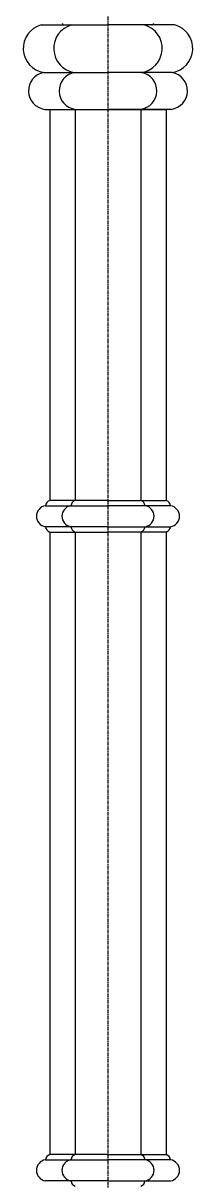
# Model space of a CAD drawing. Header units: millimetres. Extents: x 0 to 13338, y 0 to 11580.
# Drawn here: x 4239 to 4399, y 8817 to 9912 of the extents above; entities that cross this region are included whole.
import ezdxf

# ---------------------------------------------------------------- set-up
doc = ezdxf.new("R2010")
doc.units = ezdxf.units.MM
doc.linetypes.add('CENTER', pattern=[50.8, 31.75, -6.35, 6.35, -6.35])
doc.layers.add('axes', color=40, linetype='CENTER')
doc.layers.add('dwgmodels.com', color=250, linetype='Continuous')

# ---------------------------------------------------------------- blocks, each defined once
blk = doc.blocks.new('Public Light 2_side_dwgmodels.com')
at = {"color": 0}
for p, q in [((-63.1, 3521), (0, 3521)), ((-41.2, 3521), (0, 3521)), ((-41.2, 3521), (0, 3521)), ((63.1, 3521), (0, 3521)), ((41.2, 3521), (0, 3521)), ((41.2, 3521), (0, 3521)), ((-60.6, 3476), (-57.2, 3476)), ((-59.7, 3476), (0, 3476)), ((59.7, 3476), (0, 3476)), ((60.6, 3476), (57.2, 3476)), ((-59.7, 3441), (0, 3441)), ((-55, 3441), (55, 3441)), ((-54.8, 3441), (-54.8, 3071)), ((-30.9, 3441), (-30.9, 3071)), ((59.7, 3441), (0, 3441)), ((30.9, 3441), (30.9, 3071)), ((54.8, 3441), (54.8, 3071)), ((0, 3071), (-55, 3071)), ((0, 3071), (55, 3071)), ((-59, 3066), (0, 3066)), ((59, 3066), (0, 3066)), ((0, 3046), (-59, 3046)), ((0, 3046), (59, 3046)), ((-55, 3041), (0, 3041)), ((-54.8, 3041), (-54.8, 2452)), ((-30.9, 3041), (-30.9, 2452)), ((55, 3041), (0, 3041)), ((30.9, 3041), (30.9, 2452)), ((54.8, 3041), (54.8, 2452)), ((-59, 2447), (0, 2447)), ((0, 2452), (-55, 2452)), ((0, 2452), (55, 2452)), ((59, 2447), (0, 2447)), ((0, 2427), (-59, 2427)), ((0, 2427), (59, 2427))]:
    blk.add_line(p, q, dxfattribs=at)
for centre, radius, start, end in [((-56.9, 3498.8), 23.1, 105.5453, 260.8144), ((-28.1, 3498.8), 23.1, 105.5453, 260.8144), ((-41.2, 3523), 2, 190.1342, 270), ((28.1, 3498.8), 23.1, 279.1856, 74.4547), ((41.2, 3523), 2, 270, 349.8658), ((56.9, 3498.8), 23.1, 279.1856, 74.4547), ((-57.3, 3458.6), 17.7, 100.9431, 262.1214), ((-28.4, 3458.6), 17.7, 100.9431, 262.1214), ((28.4, 3458.6), 17.7, 277.8786, 79.0569), ((57.3, 3458.6), 17.7, 277.8786, 79.0569), ((-52.7, 3065), 6.41, 111.3754, 171.305), ((-28.7, 3065), 6.41, 111.3754, 171.305), ((28.7, 3065), 6.41, 8.695, 68.6246), ((52.7, 3065), 6.41, 8.695, 68.6246), ((-57.4, 3056), 10.1, 99.2709, 260.7291), ((-33.4, 3056), 10.1, 99.2709, 260.7291), ((33.4, 3056), 10.1, 279.2709, 80.7291), ((57.4, 3056), 10.1, 279.2709, 80.7291), ((-52.7, 3047), 6.41, 188.695, 248.6246), ((-28.7, 3047), 6.41, 188.695, 248.6246), ((28.7, 3047), 6.41, 291.3754, 351.305), ((52.7, 3047), 6.41, 291.3754, 351.305), ((-57.4, 2437), 10.1, 99.2709, 260.7291), ((-52.7, 2446), 6.41, 111.3754, 171.305), ((-33.4, 2437), 10.1, 99.2709, 260.7291), ((-28.7, 2446), 6.41, 111.3754, 171.305), ((28.7, 2446), 6.41, 8.695, 68.6246), ((33.4, 2437), 10.1, 279.2709, 80.7291), ((52.7, 2446), 6.41, 8.695, 68.6246), ((57.4, 2437), 10.1, 279.2709, 80.7291), ((-28.7, 2428), 6.41, 188.695, 248.6246), ((28.7, 2428), 6.41, 291.3754, 351.305)]:
    blk.add_arc(centre, radius, start, end, dxfattribs=at)
at = {"layer": 'axes', "ltscale": 0.1}
blk.add_line((0, 4483.3), (0, -237.2), dxfattribs=at)

msp = doc.modelspace()

# ---------------------------------------------------------------- block references
at = {"layer": 'dwgmodels.com'}
msp.add_blockref('Public Light 2_side_dwgmodels.com', (4318.6, 6389.5), dxfattribs=at)

doc.saveas('drawing.dxf')
